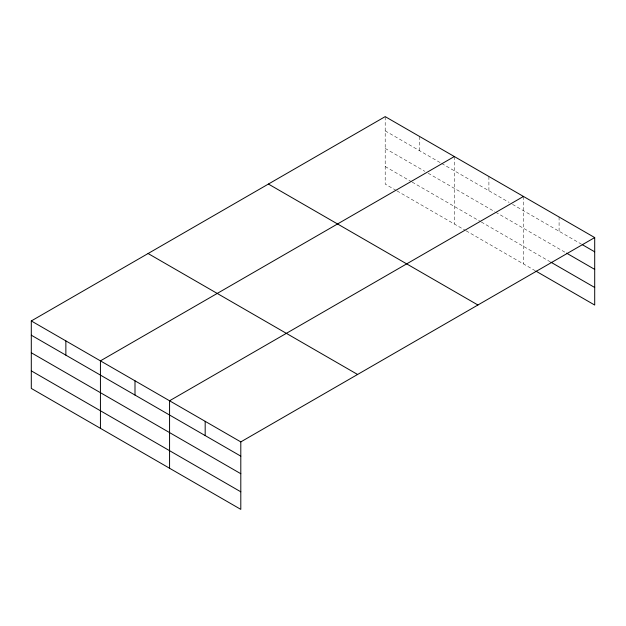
<?xml version="1.0" encoding="UTF-8"?>
<svg xmlns="http://www.w3.org/2000/svg" width="626" height="626" viewBox="0 0 626 626"><rect width="100%" height="100%" fill="white"/><g stroke="black" fill="none" stroke-linecap="round" stroke-linejoin="round"><path stroke-width="0.47" stroke-dasharray="3.13 2.35" d="M385.201 130.873L440.853 162.995M441.69 163.488L509.141 202.425M512.514 204.373L581.444 244.171M385.201 148.44L424.827 171.313M428.2 173.261L494.806 211.713M495.651 212.206L565.708 252.654M385.201 166.539L411.337 181.626M412.182 182.111L480.471 221.541M481.316 222.027L549.972 261.668M396.164 190.429L385.201 184.099L385.201 116.624M397.009 190.914L465.298 230.345M466.143 230.83L535.066 270.62M559.088 217.011L559.088 231.26M523.469 196.454L523.469 263.929M488.906 176.493L488.906 190.742M454.335 156.539L454.335 224.014M419.772 136.578L419.772 150.827"/><path stroke-width="0.94" d="M31.3 320.95L240.799 441.901L240.799 509.376L31.3 388.425L31.3 320.95L385.201 116.624L594.7 237.575L594.7 305.05L535.895 271.105M454.335 156.539L100.434 360.866L100.434 428.34M523.469 196.454L169.568 400.773L169.568 468.256M240.799 441.901L594.7 237.575M582.274 244.649L594.7 251.824M566.538 253.131L594.7 269.391M550.802 262.145L594.7 287.483M268.413 184.052L477.912 305.003M148.088 253.522L357.587 374.473M31.3 335.2L240.799 456.151M31.3 352.767L240.799 473.718M31.3 370.858L240.799 491.809M205.179 421.337L205.179 435.586M134.997 380.819L134.997 395.069M65.863 340.904L65.863 355.153"/></g></svg>
